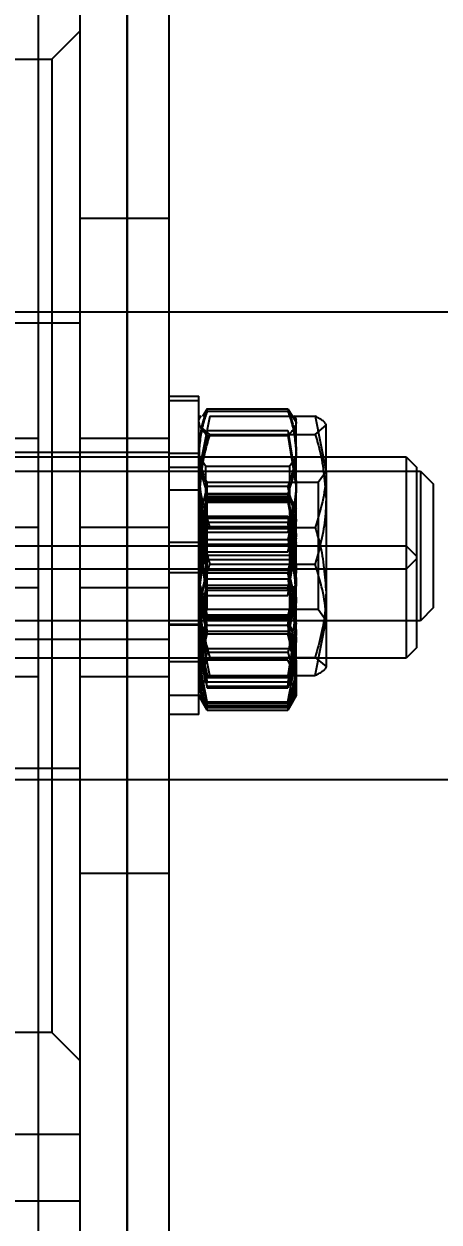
# Model space of a CAD drawing. Header units: metres. Extents: x 0 to 63075, y 0 to 44550.
# Drawn here: x 37012.3 to 37034.5, y 17396 to 17460 of the extents above; entities that cross this region are included whole.
import ezdxf

# ---------------------------------------------------------------- set-up
doc = ezdxf.new("R2010")
doc.units = ezdxf.units.M
doc.header["$LTSCALE"] = 75
doc.linetypes.add('HIDDEN2', pattern=[4.7625, 3.175, -1.5875])
for name, color, linetype in [('SDM', 7, 'Continuous'), ('SL4', 4, 'Continuous'), ('ST1', 7, 'HIDDEN2')]:
    doc.layers.add(name, color=color, linetype=linetype)
doc.styles.add('ROMANS', font='ROMANS.SHX')
doc.dimstyles.new('75___1-75', dxfattribs={"dimscale": 75, "dimtxt": 2.5, "dimasz": 2, "dimexe": 1.5, "dimexo": 1, "dimgap": 0.5, "dimtad": 1, "dimdec": 0, "dimzin": 12, "dimtxsty": 'ROMANS', "dimcen": 0, "dimclrd": 256, "dimclre": 256, "dimclrt": 3, "dimazin": 3, "dimtfac": 1, "dimtdec": 0, "dimtmove": 0, "dimatfit": 0, "dimfxl": 1, "dimlwd": -1, "dimlwe": -1, "dimarcsym": 0})

# ---------------------------------------------------------------- blocks, each defined once
blk = doc.blocks.new('*D34')
at = {"layer": 'Defpoints', "color": 0, "transparency": 16777216}
for p in [(33418.742, 17728.439), (37150.032, 17728.439), (37007.795, 17285.374)]:
    blk.add_point(p, dxfattribs=at)
at = {"layer": 'SDM', "transparency": 16777216}
for p, q in [((33418.742, 17878.439), (33418.742, 18585.582)), ((37075.032, 17728.439), (33306.242, 17728.439)), ((33418.742, 17285.374), (33418.742, 17728.439)), ((36932.795, 17285.374), (33306.242, 17285.374)), ((33418.742, 17135.374), (33418.742, 16985.374))]:
    blk.add_line(p, q, dxfattribs=at)
for points in [[(33393.742, 17878.439), (33443.742, 17878.439), (33418.742, 17728.439)], [(33393.742, 17135.374), (33443.742, 17135.374), (33418.742, 17285.374)]]:
    blk.add_solid(points, dxfattribs=at)
at = {"layer": 'SDM', "color": 3, "transparency": 16777216, "insert": (33287.492, 18307.01), "char_height": 187.5, "attachment_point": 5, "rotation": 90, "style": 'ROMANS'}
blk.add_mtext('443', dxfattribs=at)
blk = doc.blocks.new('A$C542b401d')
at = {"layer": 'SL4'}
blk.add_line((335.237, 1350), (335.237, 1594), dxfattribs=at)
at = {"layer": 'ST1'}
for p, q in [((335.237, 1594), (335.237, 1350)), ((340, 1594), (340, 1350)), ((333.003, 1584.475), (333.003, 1362.762)), ((337.765, 1584.475), (337.765, 1362.762)), ((339.265, 1518), (337.765, 1519.5)), ((339.265, 1518), (339.265, 1466)), ((349.315, 1518), (339.265, 1518)), ((333.003, 1509.5), (337.765, 1509.5)), ((344.762, 1504.5), (311.027, 1504.5)), ((337.765, 1503.902), (348.865, 1503.902)), ((331.402, 1499.76), (331.402, 1500)), ((333.003, 1500), (331.402, 1500)), ((331.402, 1491.533), (331.402, 1499.76)), ((333.003, 1499.76), (331.402, 1499.76)), ((326.649, 1499.318), (326.202, 1498.605)), ((330.956, 1499.318), (326.649, 1499.318)), ((330.956, 1499.195), (326.649, 1499.195)), ((330.956, 1499.318), (331.205, 1498.92)), ((325.183, 1498.933), (324.603, 1495.955)), ((324.603, 1495.955), (324.603, 1498.5)), ((325.183, 1497.956), (324.603, 1498.445)), ((330.822, 1498.933), (325.183, 1498.933)), ((326.321, 1498.965), (326.202, 1498.76)), ((326.202, 1498.605), (326.202, 1498.76)), ((326.202, 1495.112), (326.202, 1498.605)), ((330.822, 1498.933), (331.402, 1495.955)), ((330.822, 1497.956), (331.402, 1498.445)), ((331.402, 1498.76), (331.284, 1498.965)), ((330.822, 1497.956), (325.183, 1497.956)), ((326.649, 1498.164), (326.202, 1495.447)), ((326.649, 1497.891), (326.202, 1495.112)), ((330.956, 1498.164), (326.649, 1498.164)), ((330.956, 1497.891), (326.649, 1497.891)), ((330.956, 1498.164), (331.402, 1495.447)), ((330.956, 1497.891), (331.402, 1495.112)), ((337.765, 1497.76), (333.003, 1497.76)), ((344.762, 1497.76), (340, 1497.76)), ((320.317, 1496.76), (319.762, 1496.205)), ((320.317, 1496.76), (320.317, 1490.76)), ((344.762, 1496.76), (320.317, 1496.76)), ((326.553, 1496.26), (326.202, 1496.76)), ((331.377, 1496.76), (331.027, 1496.26)), ((331.377, 1490.76), (331.377, 1496.76)), ((331.402, 1496.76), (331.377, 1496.76)), ((333.003, 1496.96), (331.402, 1496.96)), ((337.765, 1497), (333.003, 1497)), ((348.865, 1497), (337.765, 1497)), ((319.555, 1496), (318.865, 1495.309)), ((319.555, 1496), (319.555, 1488)), ((348.865, 1496), (319.555, 1496)), ((319.762, 1496.205), (319.762, 1491.314)), ((325.023, 1495.4), (324.603, 1496)), ((324.603, 1495.955), (324.603, 1489.51)), ((326.553, 1496.26), (326.553, 1491.26)), ((331.027, 1496.26), (326.553, 1496.26)), ((331.377, 1496), (330.957, 1495.4)), ((331.027, 1492.014), (331.027, 1496.26)), ((333.003, 1496.2), (331.402, 1496.2)), ((318.865, 1495.309), (318.865, 1488.69)), ((325.023, 1495.4), (325.023, 1488.6)), ((330.957, 1495.4), (325.023, 1495.4)), ((330.957, 1490.698), (330.957, 1495.4)), ((326.652, 1494.779), (326.202, 1494)), ((326.202, 1490.267), (326.202, 1495.112)), ((326.499, 1493.94), (326.649, 1494.791)), ((326.649, 1494.769), (326.608, 1494.644)), ((330.956, 1495.187), (326.649, 1495.187)), ((330.956, 1494.791), (326.649, 1494.791)), ((330.956, 1494.769), (326.649, 1494.769)), ((330.956, 1494.63), (326.649, 1494.63)), ((331.402, 1494), (330.953, 1494.779)), ((331.106, 1493.94), (330.956, 1494.791)), ((330.956, 1494.769), (330.997, 1494.644)), ((333.003, 1495), (331.402, 1495)), ((326.649, 1494.333), (326.202, 1492.042)), ((326.649, 1494.503), (326.585, 1494.196)), ((330.956, 1494.593), (326.649, 1494.593)), ((330.956, 1494.503), (326.649, 1494.503)), ((330.956, 1494.389), (326.649, 1494.389)), ((330.956, 1494.333), (326.649, 1494.333)), ((330.956, 1494.503), (331.02, 1494.196)), ((330.956, 1494.333), (331.402, 1492.042)), ((326.649, 1493.489), (326.202, 1490.795)), ((330.956, 1493.582), (326.649, 1493.582)), ((330.956, 1493.489), (326.649, 1493.489)), ((330.956, 1493.489), (331.402, 1490.795)), ((330.822, 1492.977), (325.183, 1492.977)), ((326.649, 1491.676), (326.202, 1493.222)), ((326.649, 1493.036), (326.202, 1490.239)), ((326.332, 1492.99), (326.202, 1492.371)), ((326.479, 1492.285), (326.649, 1493.265)), ((326.649, 1492.924), (326.605, 1492.757)), ((330.956, 1493.265), (326.649, 1493.265)), ((330.956, 1493.036), (326.649, 1493.036)), ((330.956, 1492.924), (326.649, 1492.924)), ((330.956, 1492.729), (326.649, 1492.729)), ((331.126, 1492.285), (330.956, 1493.265)), ((330.956, 1491.676), (331.402, 1493.222)), ((330.956, 1493.036), (331.402, 1490.239)), ((330.956, 1492.924), (331, 1492.757)), ((331.273, 1492.99), (331.402, 1492.371)), ((337.765, 1493), (333.003, 1493)), ((344.762, 1493), (340, 1493)), ((326.649, 1489.629), (326.202, 1492.408)), ((326.649, 1489.356), (326.202, 1492.073)), ((330.956, 1492.333), (326.649, 1492.333)), ((330.956, 1492.092), (326.649, 1492.092)), ((330.956, 1489.629), (331.402, 1492.408)), ((330.956, 1489.356), (331.402, 1492.073)), ((333.003, 1492.2), (331.402, 1492.2)), ((320.317, 1492), (319.762, 1491.445)), ((344.762, 1492), (320.317, 1492)), ((326.553, 1491.5), (326.202, 1492)), ((331.027, 1491.5), (326.553, 1491.5)), ((330.956, 1491.676), (326.649, 1491.676)), ((331.027, 1491.26), (331.027, 1492.014)), ((331.377, 1492), (331.027, 1491.5)), ((331.402, 1492), (331.377, 1492)), ((331.402, 1487.76), (331.402, 1491.533)), ((319.762, 1491.314), (320.317, 1490.76)), ((319.762, 1491.314), (319.762, 1486.554)), ((320.317, 1490.76), (320.317, 1486)), ((320.317, 1490.76), (344.762, 1490.76)), ((330.822, 1491.023), (325.183, 1491.023)), ((326.202, 1490.76), (326.553, 1491.26)), ((326.202, 1490.915), (326.223, 1490.504)), ((326.553, 1491.26), (326.553, 1486.5)), ((326.553, 1491.26), (331.027, 1491.26)), ((331.027, 1487.428), (331.027, 1491.26)), ((331.027, 1491.26), (331.377, 1490.76)), ((331.377, 1486), (331.377, 1490.76)), ((331.377, 1490.76), (331.402, 1490.76)), ((331.402, 1490.915), (331.382, 1490.504)), ((326.27, 1490.662), (326.202, 1490.109)), ((326.231, 1490.34), (326.202, 1490.513)), ((326.202, 1488.76), (326.202, 1490.267)), ((326.649, 1490.238), (326.202, 1487.487)), ((330.956, 1490.705), (326.649, 1490.705)), ((330.956, 1490.558), (326.649, 1490.558)), ((330.956, 1490.238), (326.649, 1490.238)), ((330.956, 1490.238), (331.402, 1487.487)), ((330.957, 1488.6), (330.957, 1490.698)), ((331.263, 1490.594), (331.402, 1489.51)), ((331.335, 1490.662), (331.402, 1490.109)), ((331.374, 1490.34), (331.402, 1490.513)), ((331.402, 1490.56), (333.003, 1490.56)), ((324.603, 1489.51), (324.603, 1485.555)), ((326.649, 1487.762), (326.311, 1489.844)), ((326.649, 1489.751), (326.578, 1489.498)), ((330.956, 1489.899), (326.649, 1489.899)), ((330.956, 1489.751), (326.649, 1489.751)), ((330.956, 1489.629), (326.649, 1489.629)), ((330.956, 1487.762), (331.294, 1489.844)), ((330.956, 1489.751), (331.027, 1489.498)), ((333.003, 1489.76), (337.765, 1489.76)), ((340, 1489.76), (344.762, 1489.76)), ((326.649, 1488.202), (326.202, 1488.915)), ((326.303, 1489.468), (326.649, 1487.442)), ((326.487, 1489.012), (326.649, 1488.249)), ((330.956, 1489.356), (326.649, 1489.356)), ((331.118, 1489.012), (330.956, 1488.249)), ((331.377, 1489.005), (331.402, 1488.792)), ((318.865, 1488.69), (319.555, 1488)), ((324.603, 1488), (325.023, 1488.6)), ((325.023, 1488.6), (330.957, 1488.6)), ((326.202, 1485.856), (326.202, 1488.76)), ((326.202, 1488.76), (326.321, 1488.555)), ((326.567, 1487.854), (326.649, 1488.249)), ((330.956, 1488.325), (326.649, 1488.325)), ((330.956, 1488.249), (326.649, 1488.249)), ((330.956, 1488.202), (326.649, 1488.202)), ((330.956, 1488.202), (331.205, 1488.6)), ((331.038, 1487.854), (330.956, 1488.249)), ((330.957, 1488.6), (331.377, 1488)), ((331.284, 1488.555), (331.402, 1488.76)), ((319.555, 1488), (348.865, 1488)), ((325.183, 1485.067), (324.603, 1488.045)), ((326.344, 1488.178), (326.202, 1487.085)), ((326.202, 1487.891), (326.211, 1487.708)), ((326.649, 1484.964), (326.202, 1487.761)), ((330.956, 1488.101), (326.649, 1488.101)), ((330.956, 1487.762), (326.649, 1487.762)), ((330.822, 1485.067), (331.402, 1488.045)), ((330.956, 1484.964), (331.402, 1487.761)), ((331.261, 1488.178), (331.402, 1487.085)), ((331.402, 1487.891), (331.394, 1487.708)), ((331.402, 1487.8), (333.003, 1487.8)), ((331.402, 1487.302), (331.402, 1487.761)), ((331.402, 1487.76), (333.003, 1487.76)), ((326.649, 1484.511), (326.202, 1487.205)), ((326.224, 1485.55), (326.649, 1487.295)), ((330.956, 1487.442), (326.649, 1487.442)), ((330.956, 1487.295), (326.649, 1487.295)), ((331.381, 1485.55), (330.956, 1487.295)), ((330.956, 1484.511), (331.402, 1487.205)), ((331.027, 1486.5), (331.027, 1487.428)), ((331.402, 1483), (331.402, 1487.302)), ((333.003, 1487), (337.765, 1487)), ((337.765, 1487), (348.865, 1487)), ((319.762, 1486.554), (320.317, 1486)), ((326.649, 1486.324), (326.202, 1484.778)), ((326.202, 1486), (326.553, 1486.5)), ((326.553, 1486.5), (331.027, 1486.5)), ((330.956, 1486.324), (326.649, 1486.324)), ((330.956, 1486.324), (331.402, 1484.778)), ((331.027, 1486.5), (331.377, 1486)), ((320.317, 1486), (344.762, 1486)), ((325.183, 1486.044), (324.603, 1485.555)), ((330.822, 1486.044), (325.183, 1486.044)), ((326.649, 1483.667), (326.202, 1485.958)), ((326.202, 1485.856), (326.202, 1484.002)), ((330.956, 1485.908), (326.649, 1485.908)), ((330.956, 1483.667), (331.402, 1485.958)), ((331.402, 1485.8), (333.003, 1485.8)), ((330.822, 1485.067), (325.183, 1485.067)), ((326.649, 1485.076), (326.202, 1484.223)), ((326.562, 1485.51), (326.649, 1485.076)), ((330.956, 1485.076), (326.649, 1485.076)), ((331.043, 1485.51), (330.956, 1485.076)), ((330.956, 1485.076), (331.402, 1484.223)), ((333.003, 1485), (337.765, 1485)), ((340, 1485), (344.762, 1485)), ((326.649, 1483.231), (326.202, 1484.57)), ((330.956, 1484.964), (326.649, 1484.964)), ((330.956, 1484.735), (326.649, 1484.735)), ((330.956, 1484.511), (326.649, 1484.511)), ((330.956, 1484.418), (326.649, 1484.418)), ((330.956, 1483.231), (331.402, 1484.57)), ((326.649, 1483.407), (326.202, 1484.185)), ((326.202, 1484), (326.202, 1484.061)), ((326.649, 1483.611), (326.202, 1484.061)), ((326.202, 1484), (326.202, 1484.043)), ((326.202, 1484), (326.34, 1483.762)), ((326.34, 1483.762), (326.36, 1483.728)), ((326.36, 1483.728), (326.652, 1483.221)), ((326.649, 1483.497), (326.507, 1484.178)), ((330.953, 1483.221), (331.245, 1483.728)), ((330.956, 1483.497), (331.098, 1484.178)), ((330.956, 1483.611), (331.402, 1484.061)), ((330.956, 1483.407), (331.186, 1483.807)), ((331.178, 1483.766), (330.956, 1483.37)), ((331.245, 1483.728), (331.265, 1483.762)), ((331.265, 1483.762), (331.402, 1484)), ((331.402, 1484), (333.003, 1484)), ((326.649, 1483.37), (326.605, 1483.564)), ((330.956, 1483.667), (326.649, 1483.667)), ((330.956, 1483.611), (326.649, 1483.611)), ((330.956, 1483.497), (326.649, 1483.497)), ((330.956, 1483.407), (326.649, 1483.407)), ((330.956, 1483.37), (326.649, 1483.37)), ((330.956, 1483.231), (326.649, 1483.231)), ((330.956, 1483.37), (331, 1483.564)), ((331.402, 1483), (333.003, 1483)), ((337.765, 1480.098), (348.865, 1480.098)), ((289, 1479.5), (344.762, 1479.5)), ((333.003, 1474.5), (337.765, 1474.5)), ((337.765, 1464.5), (339.265, 1466)), ((339.265, 1466), (349.315, 1466)), ((337.765, 1460.56), (347.755, 1460.56)), ((337.765, 1457), (366.365, 1457))]:
    blk.add_line(p, q, dxfattribs=at)
for points, knots in [([(326.649, 1499.318), (326.582, 1499.145), (326.32, 1498.472), (326.253, 1497.772), (326.202, 1497.253)], [0, 0, 0, 0, 0.257551, 1, 1, 1, 1]), ([(326.649, 1499.195), (326.582, 1499.01), (326.32, 1498.292), (326.253, 1497.547), (326.202, 1496.993)], [0, 0, 0, 0, 0.257551, 1, 1, 1, 1]), ([(330.956, 1499.318), (331.023, 1499.145), (331.285, 1498.472), (331.352, 1497.772), (331.402, 1497.253)], [0, 0, 0, 0, 0.2575513, 1, 1, 1, 1]), ([(330.956, 1499.195), (331.023, 1499.01), (331.285, 1498.292), (331.352, 1497.547), (331.402, 1496.993)], [0, 0, 0, 0, 0.257551, 1, 1, 1, 1]), ([(324.603, 1498.445), (324.603, 1498.456), (324.611, 1498.621), (324.908, 1498.783), (325.183, 1498.933)], [0, 0, 0, 0, 0.0702148, 1, 1, 1, 1]), ([(326.202, 1498.605), (326.203, 1498.588), (326.209, 1498.347), (326.437, 1498.111), (326.649, 1497.891)], [0, 0, 0, 0, 0.070201, 1, 1, 1, 1]), ([(331.402, 1498.605), (331.402, 1498.588), (331.396, 1498.347), (331.168, 1498.111), (330.956, 1497.891)], [0, 0, 0, 0, 0.070201, 1, 1, 1, 1]), ([(325.183, 1497.956), (325.095, 1497.665), (324.755, 1496.535), (324.668, 1495.361), (324.603, 1494.49)], [0, 0, 0, 0, 0.2575513, 1, 1, 1, 1]), ([(330.822, 1497.956), (330.91, 1497.665), (331.25, 1496.535), (331.337, 1495.361), (331.402, 1494.49)], [0, 0, 0, 0, 0.2575513, 1, 1, 1, 1]), ([(326.202, 1497.253), (326.209, 1497.065), (326.234, 1496.366), (326.474, 1495.685), (326.649, 1495.187)], [0, 0, 0, 0, 0.268634, 1, 1, 1, 1]), ([(331.402, 1497.253), (331.396, 1497.065), (331.371, 1496.366), (331.131, 1495.685), (330.956, 1495.187)], [0, 0, 0, 0, 0.268634, 1, 1, 1, 1]), ([(326.202, 1496.993), (326.209, 1496.793), (326.234, 1496.047), (326.474, 1495.322), (326.649, 1494.791)], [0, 0, 0, 0, 0.2686336, 1, 1, 1, 1]), ([(331.402, 1496.993), (331.396, 1496.793), (331.371, 1496.047), (331.131, 1495.322), (330.956, 1494.791)], [0, 0, 0, 0, 0.268634, 1, 1, 1, 1]), ([(324.603, 1495.955), (324.603, 1495.884), (324.611, 1494.879), (324.908, 1493.893), (325.183, 1492.977)], [0, 0, 0, 0, 0.070215, 1, 1, 1, 1]), ([(331.402, 1495.955), (331.402, 1495.884), (331.394, 1494.879), (331.097, 1493.893), (330.822, 1492.977)], [0, 0, 0, 0, 0.070215, 1, 1, 1, 1]), ([(326.202, 1495.447), (326.203, 1495.382), (326.209, 1494.465), (326.437, 1493.565), (326.649, 1492.729)], [0, 0, 0, 0, 0.070201, 1, 1, 1, 1]), ([(331.402, 1495.447), (331.402, 1495.382), (331.396, 1494.465), (331.168, 1493.565), (330.956, 1492.729)], [0, 0, 0, 0, 0.070201, 1, 1, 1, 1]), ([(326.202, 1492.408), (326.203, 1492.474), (326.209, 1493.412), (326.437, 1494.332), (326.649, 1495.187)], [0, 0, 0, 0, 0.070201, 1, 1, 1, 1]), ([(326.202, 1495.112), (326.203, 1495.046), (326.209, 1494.108), (326.437, 1493.188), (326.649, 1492.333)], [0, 0, 0, 0, 0.070201, 1, 1, 1, 1]), ([(331.402, 1492.408), (331.402, 1492.474), (331.396, 1493.412), (331.168, 1494.332), (330.956, 1495.187)], [0, 0, 0, 0, 0.070201, 1, 1, 1, 1]), ([(331.402, 1495.112), (331.402, 1495.046), (331.396, 1494.108), (331.168, 1493.188), (330.956, 1492.333)], [0, 0, 0, 0, 0.070201, 1, 1, 1, 1]), ([(324.603, 1494.49), (324.611, 1494.175), (324.643, 1493.001), (324.955, 1491.859), (325.183, 1491.023)], [0, 0, 0, 0, 0.268634, 1, 1, 1, 1]), ([(326.649, 1494.389), (326.582, 1494.2), (326.32, 1493.469), (326.253, 1492.708), (326.202, 1492.144)], [0, 0, 0, 0, 0.257551, 1, 1, 1, 1]), ([(331.402, 1494.49), (331.394, 1494.175), (331.362, 1493.001), (331.05, 1491.859), (330.822, 1491.023)], [0, 0, 0, 0, 0.268634, 1, 1, 1, 1]), ([(330.956, 1494.389), (331.023, 1494.2), (331.285, 1493.469), (331.352, 1492.708), (331.402, 1492.144)], [0, 0, 0, 0, 0.257551, 1, 1, 1, 1]), ([(326.202, 1493.43), (326.203, 1493.399), (326.209, 1492.947), (326.437, 1492.504), (326.649, 1492.092)], [0, 0, 0, 0, 0.070201, 1, 1, 1, 1]), ([(326.649, 1493.582), (326.582, 1493.358), (326.32, 1492.489), (326.253, 1491.586), (326.202, 1490.915)], [0, 0, 0, 0, 0.257551, 1, 1, 1, 1]), ([(330.956, 1493.582), (331.023, 1493.358), (331.285, 1492.489), (331.352, 1491.586), (331.402, 1490.915)], [0, 0, 0, 0, 0.257551, 1, 1, 1, 1]), ([(331.402, 1493.43), (331.402, 1493.399), (331.396, 1492.947), (331.168, 1492.504), (330.956, 1492.092)], [0, 0, 0, 0, 0.070201, 1, 1, 1, 1]), ([(325.183, 1492.977), (325.095, 1492.686), (324.755, 1491.556), (324.668, 1490.382), (324.603, 1489.51)], [0, 0, 0, 0, 0.257551, 1, 1, 1, 1]), ([(326.649, 1492.092), (326.582, 1491.85), (326.32, 1490.91), (326.253, 1489.933), (326.202, 1489.208)], [0, 0, 0, 0, 0.2575513, 1, 1, 1, 1]), ([(326.202, 1492.667), (326.203, 1492.621), (326.209, 1491.958), (326.437, 1491.309), (326.649, 1490.705)], [0, 0, 0, 0, 0.070201, 1, 1, 1, 1]), ([(326.649, 1492.333), (326.582, 1492.16), (326.32, 1491.486), (326.253, 1490.787), (326.202, 1490.267)], [0, 0, 0, 0, 0.257551, 1, 1, 1, 1]), ([(326.202, 1490.513), (326.203, 1490.578), (326.204, 1491.109), (326.332, 1491.629), (326.444, 1492.084)], [0, 0, 0, 0, 0.123006, 1, 1, 1, 1]), ([(331.402, 1492.667), (331.402, 1492.621), (331.396, 1491.958), (331.168, 1491.309), (330.956, 1490.705)], [0, 0, 0, 0, 0.0702006, 1, 1, 1, 1]), ([(330.956, 1492.333), (331.023, 1492.16), (331.285, 1491.486), (331.352, 1490.787), (331.402, 1490.267)], [0, 0, 0, 0, 0.257551, 1, 1, 1, 1]), ([(330.956, 1492.092), (331.023, 1491.85), (331.285, 1490.91), (331.352, 1489.933), (331.402, 1489.208)], [0, 0, 0, 0, 0.257551, 1, 1, 1, 1]), ([(331.402, 1490.513), (331.402, 1490.578), (331.401, 1491.109), (331.273, 1491.629), (331.161, 1492.084)], [0, 0, 0, 0, 0.123006, 1, 1, 1, 1]), ([(324.603, 1488.045), (324.603, 1488.116), (324.611, 1489.121), (324.908, 1490.107), (325.183, 1491.023)], [0, 0, 0, 0, 0.070215, 1, 1, 1, 1]), ([(326.202, 1490.795), (326.203, 1490.731), (326.209, 1489.821), (326.437, 1488.93), (326.649, 1488.101)], [0, 0, 0, 0, 0.070201, 1, 1, 1, 1]), ([(331.402, 1488.045), (331.402, 1488.116), (331.394, 1489.121), (331.097, 1490.107), (330.822, 1491.023)], [0, 0, 0, 0, 0.070215, 1, 1, 1, 1]), ([(331.402, 1490.795), (331.402, 1490.731), (331.396, 1489.821), (331.168, 1488.93), (330.956, 1488.101)], [0, 0, 0, 0, 0.070201, 1, 1, 1, 1]), ([(326.202, 1490.239), (326.2, 1490.172), (326.196, 1490.069), (326.216, 1489.967), (326.224, 1489.93)], [0, 0, 0, 0, 0.640625, 1, 1, 1, 1]), ([(326.202, 1487.761), (326.203, 1487.827), (326.209, 1488.772), (326.437, 1489.697), (326.649, 1490.558)], [0, 0, 0, 0, 0.070201, 1, 1, 1, 1]), ([(326.202, 1490.267), (326.209, 1490.08), (326.234, 1489.38), (326.474, 1488.7), (326.649, 1488.202)], [0, 0, 0, 0, 0.268634, 1, 1, 1, 1]), ([(326.649, 1490.705), (326.581, 1490.469), (326.336, 1489.614), (326.272, 1488.726), (326.226, 1488.084)], [0, 0, 0, 0, 0.276429, 1, 1, 1, 1]), ([(330.956, 1490.705), (331.024, 1490.469), (331.269, 1489.614), (331.333, 1488.726), (331.379, 1488.084)], [0, 0, 0, 0, 0.2764292, 1, 1, 1, 1]), ([(331.402, 1487.761), (331.402, 1487.827), (331.396, 1488.772), (331.168, 1489.697), (330.956, 1490.558)], [0, 0, 0, 0, 0.070201, 1, 1, 1, 1]), ([(331.402, 1490.267), (331.396, 1490.08), (331.371, 1489.38), (331.131, 1488.7), (330.956, 1488.202)], [0, 0, 0, 0, 0.2686336, 1, 1, 1, 1]), ([(331.402, 1490.239), (331.402, 1490.173), (331.396, 1489.228), (331.168, 1488.303), (330.956, 1487.442)], [0, 0, 0, 0, 0.070201, 1, 1, 1, 1]), ([(324.603, 1489.51), (324.611, 1489.195), (324.643, 1488.022), (324.955, 1486.879), (325.183, 1486.044)], [0, 0, 0, 0, 0.268634, 1, 1, 1, 1]), ([(326.202, 1490.109), (326.209, 1489.854), (326.234, 1488.901), (326.474, 1487.973), (326.649, 1487.295)], [0, 0, 0, 0, 0.268634, 1, 1, 1, 1]), ([(326.202, 1487.205), (326.203, 1487.269), (326.209, 1488.179), (326.437, 1489.07), (326.649, 1489.899)], [0, 0, 0, 0, 0.070201, 1, 1, 1, 1]), ([(326.202, 1488.915), (326.203, 1488.932), (326.209, 1489.173), (326.437, 1489.409), (326.649, 1489.629)], [0, 0, 0, 0, 0.070201, 1, 1, 1, 1]), ([(331.402, 1489.51), (331.394, 1489.195), (331.362, 1488.022), (331.05, 1486.879), (330.822, 1486.044)], [0, 0, 0, 0, 0.2686336, 1, 1, 1, 1]), ([(331.402, 1490.109), (331.396, 1489.854), (331.371, 1488.901), (331.131, 1487.973), (330.956, 1487.295)], [0, 0, 0, 0, 0.268634, 1, 1, 1, 1]), ([(331.402, 1487.205), (331.402, 1487.269), (331.396, 1488.179), (331.168, 1489.07), (330.956, 1489.899)], [0, 0, 0, 0, 0.070201, 1, 1, 1, 1]), ([(331.402, 1488.915), (331.402, 1488.932), (331.396, 1489.173), (331.168, 1489.409), (330.956, 1489.629)], [0, 0, 0, 0, 0.070201, 1, 1, 1, 1]), ([(326.202, 1489.208), (326.209, 1488.946), (326.234, 1487.97), (326.474, 1487.019), (326.649, 1486.324)], [0, 0, 0, 0, 0.268634, 1, 1, 1, 1]), ([(331.402, 1489.208), (331.396, 1488.946), (331.371, 1487.97), (331.131, 1487.019), (330.956, 1486.324)], [0, 0, 0, 0, 0.268634, 1, 1, 1, 1]), ([(326.649, 1488.101), (326.582, 1487.912), (326.32, 1487.181), (326.253, 1486.42), (326.202, 1485.856)], [0, 0, 0, 0, 0.257551, 1, 1, 1, 1]), ([(326.202, 1485.629), (326.203, 1485.68), (326.209, 1486.4), (326.437, 1487.106), (326.649, 1487.762)], [0, 0, 0, 0, 0.070201, 1, 1, 1, 1]), ([(330.956, 1488.101), (331.023, 1487.912), (331.285, 1487.181), (331.352, 1486.42), (331.402, 1485.856)], [0, 0, 0, 0, 0.257551, 1, 1, 1, 1]), ([(331.402, 1485.629), (331.402, 1485.68), (331.396, 1486.4), (331.168, 1487.106), (330.956, 1487.762)], [0, 0, 0, 0, 0.070201, 1, 1, 1, 1]), ([(326.202, 1487.487), (326.203, 1487.422), (326.209, 1486.493), (326.437, 1485.582), (326.649, 1484.735)], [0, 0, 0, 0, 0.070201, 1, 1, 1, 1]), ([(326.649, 1487.442), (326.582, 1487.273), (326.32, 1486.615), (326.253, 1485.932), (326.202, 1485.424)], [0, 0, 0, 0, 0.257551, 1, 1, 1, 1]), ([(326.202, 1487.085), (326.209, 1486.842), (326.234, 1485.94), (326.474, 1485.061), (326.649, 1484.418)], [0, 0, 0, 0, 0.268634, 1, 1, 1, 1]), ([(331.402, 1487.487), (331.402, 1487.422), (331.396, 1486.493), (331.168, 1485.582), (330.956, 1484.735)], [0, 0, 0, 0, 0.0702006, 1, 1, 1, 1]), ([(330.956, 1487.442), (331.023, 1487.273), (331.285, 1486.615), (331.352, 1485.932), (331.402, 1485.424)], [0, 0, 0, 0, 0.257551, 1, 1, 1, 1]), ([(331.402, 1487.085), (331.396, 1486.842), (331.371, 1485.94), (331.131, 1485.061), (330.956, 1484.418)], [0, 0, 0, 0, 0.268634, 1, 1, 1, 1]), ([(326.202, 1485.958), (326.202, 1486.012), (326.201, 1486.299), (326.283, 1486.581), (326.349, 1486.809)], [0, 0, 0, 0, 0.189123, 1, 1, 1, 1]), ([(331.402, 1485.958), (331.403, 1486.012), (331.404, 1486.299), (331.322, 1486.581), (331.256, 1486.809)], [0, 0, 0, 0, 0.189123, 1, 1, 1, 1]), ([(326.202, 1484.57), (326.203, 1484.601), (326.209, 1485.053), (326.437, 1485.496), (326.649, 1485.908)], [0, 0, 0, 0, 0.070201, 1, 1, 1, 1]), ([(326.202, 1485.856), (326.209, 1485.652), (326.234, 1484.892), (326.474, 1484.152), (326.649, 1483.611)], [0, 0, 0, 0, 0.268634, 1, 1, 1, 1]), ([(331.402, 1484.57), (331.402, 1484.601), (331.396, 1485.053), (331.168, 1485.496), (330.956, 1485.908)], [0, 0, 0, 0, 0.070201, 1, 1, 1, 1]), ([(331.402, 1485.856), (331.396, 1485.652), (331.371, 1484.892), (331.131, 1484.152), (330.956, 1483.611)], [0, 0, 0, 0, 0.268634, 1, 1, 1, 1]), ([(324.603, 1485.555), (324.603, 1485.544), (324.611, 1485.379), (324.908, 1485.217), (325.183, 1485.067)], [0, 0, 0, 0, 0.0702148, 1, 1, 1, 1]), ([(326.202, 1485.424), (326.209, 1485.241), (326.234, 1484.558), (326.474, 1483.893), (326.649, 1483.407)], [0, 0, 0, 0, 0.268634, 1, 1, 1, 1]), ([(331.402, 1485.424), (331.396, 1485.241), (331.371, 1484.558), (331.131, 1483.893), (330.956, 1483.407)], [0, 0, 0, 0, 0.268634, 1, 1, 1, 1]), ([(326.202, 1484.778), (326.203, 1484.741), (326.209, 1484.219), (326.437, 1483.707), (326.649, 1483.231)], [0, 0, 0, 0, 0.070201, 1, 1, 1, 1]), ([(331.402, 1484.778), (331.402, 1484.741), (331.396, 1484.219), (331.168, 1483.707), (330.956, 1483.231)], [0, 0, 0, 0, 0.070201, 1, 1, 1, 1]), ([(326.202, 1484.116), (326.2, 1484.06), (326.197, 1483.984), (326.271, 1483.909), (326.291, 1483.89)], [0, 0, 0, 0, 0.74116, 1, 1, 1, 1]), ([(326.202, 1484.223), (326.203, 1484.203), (326.209, 1483.915), (326.437, 1483.633), (326.649, 1483.37)], [0, 0, 0, 0, 0.070201, 1, 1, 1, 1])]:
    blk.add_open_spline(points, degree=3, knots=knots, dxfattribs=at)

msp = doc.modelspace()

# ---------------------------------------------------------------- block references
at = {"layer": 'SDM', "xscale": -1}
msp.add_blockref('A$C542b401d', (37353.032, 15940.137), dxfattribs=at)

# ---------------------------------------------------------------- dimensions: what is measured, and where the dimension line sits
at = {"layer": 'SDM'}
dim = msp.add_linear_dim(base=(33418.742, 17728.439), p1=(37007.795, 17285.374), p2=(37150.032, 17728.439), angle=90, dimstyle='75___1-75', dxfattribs=at)
dim.commit()
dim.dimension.update_dxf_attribs({"geometry": '*D34', "text_midpoint": (33287.492, 18307.01)})

doc.saveas('drawing.dxf')
